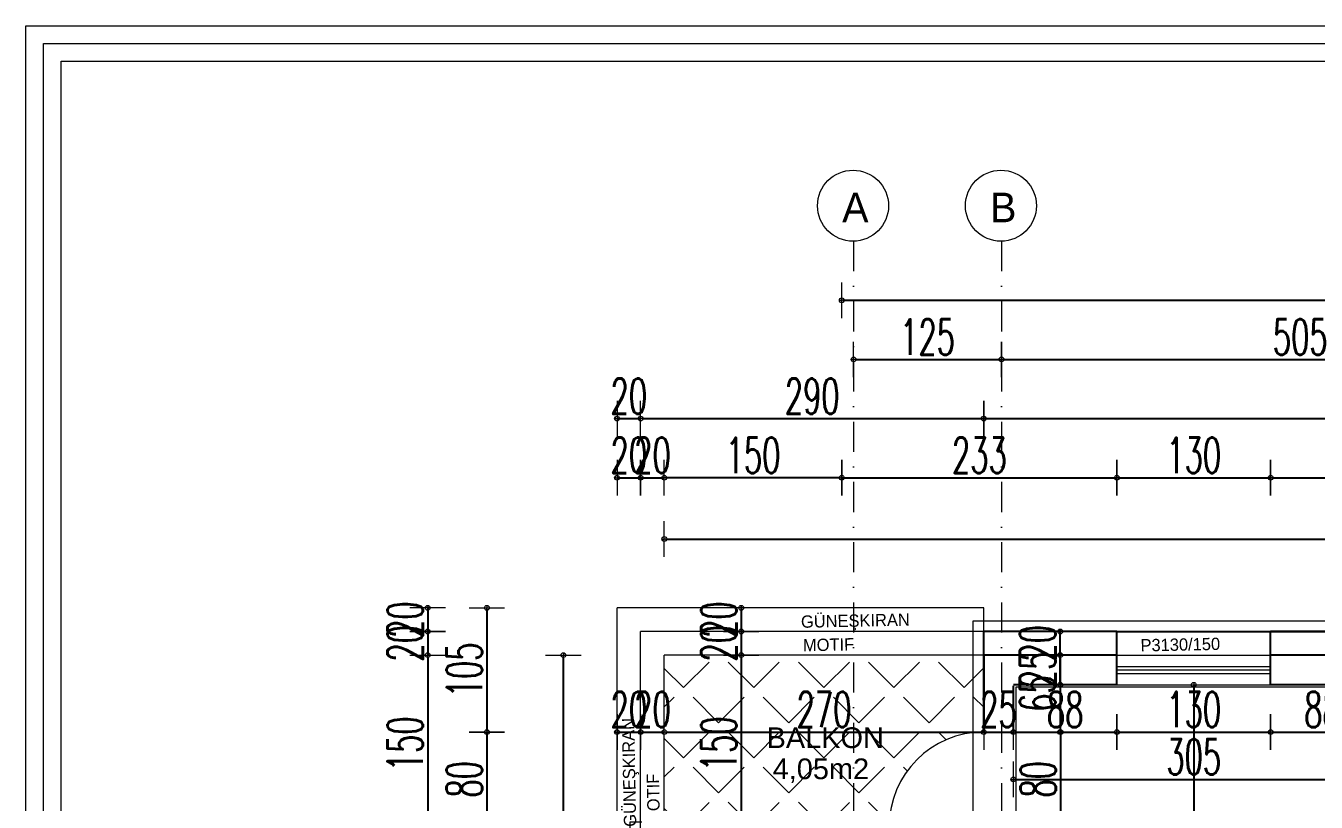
# Model space of a CAD drawing. Header units: millimetres. Extents: x -16104 to 67872, y -88009 to 12107.
# Drawn here: x 13905 to 14996, y -5609 to -4952 of the extents above; entities that cross this region are included whole.
import ezdxf

# ---------------------------------------------------------------- set-up
doc = ezdxf.new("R2010")
doc.units = ezdxf.units.MM
doc.linetypes.add('ACAD_ISO07W100', pattern=[3, 0, -3])
doc.linetypes.add('DASHDOTX2', pattern=[50.8, 25.4, -12.7, 0, -12.7])
doc.layers.get('0').update_dxf_attribs({"color": 241})
for name, color, linetype, lineweight in [('AKS', 1, 'ACAD_ISO07W100', 5), ('akslar', 144, 'Continuous', 20), ('balkon', 6, 'Continuous', 5), ('c05', 32, 'Continuous', 13), ('duvar', 123, 'Continuous', 25), ('emsal&kolon', 1, 'Continuous', 5), ('kapı', 3, 'Continuous', 5), ('OLCU', 54, 'Continuous', 13), ('pencere', 5, 'Continuous', 5), ('POZ', 36, 'Continuous', 18), ('SıVA', 40, 'Continuous', 9), ('ÖLÇÜ', 252, 'Continuous', 20)]:
    doc.layers.add(name, color=color, linetype=linetype, lineweight=lineweight)
doc.styles.add('DIM', font='Txttw.shx', dxfattribs={"width": 0.6})
doc.styles.add('M2', font='stylu.ttf', dxfattribs={"height": 10})
doc.dimstyles.new('50', dxfattribs={"dimscale": 0, "dimtxt": 30, "dimasz": 1, "dimexe": 0, "dimexo": 2, "dimgap": 4, "dimtad": 1, "dimdec": 0, "dimzin": 0, "dimdsep": 46, "dimtxsty": 'DIM', "dimblk1": 'DOT', "dimblk2": 'DOT', "dimsah": 1, "dimcen": 1.5, "dimdle": 3, "dimse1": 1, "dimse2": 1, "dimclrd": 256, "dimclre": 9, "dimclrt": 256, "dimadec": 0, "dimazin": 0, "dimtfac": 0.24, "dimtdec": 0, "dimtix": 1, "dimtmove": 2, "dimatfit": 3, "dimldrblk": 'DOT', "dimfxl": 0, "dimtolj": 1, "dimtzin": 15, "dimarcsym": 0})

# ---------------------------------------------------------------- blocks, each defined once
blk = doc.blocks.new('DOT')
for p, q in [((0, 15), (0, -15)), ((-2, 0), (0, 0)), ((2, 0), (0, 0))]:
    blk.add_line(p, q)
blk.add_circle((0, 0), 2)
blk = doc.blocks.new('*D6040')
at = {"layer": 'Defpoints', "color": 0, "transparency": 16777216}
for p in [(14404.7, -5549.6), (14424.7, -5549.6), (14424.7, -5549.6)]:
    blk.add_point(p, dxfattribs=at)
at = {"layer": 'OLCU', "lineweight": -2, "transparency": 16777216}
for p, q in [((14403.7, -5549.6), (14402.7, -5549.6)), ((14404.7, -5549.6), (14424.7, -5549.6)), ((14425.7, -5549.6), (14426.7, -5549.6))]:
    blk.add_line(p, q, dxfattribs=at)
blk.add_blockref('DOT', (14404.7, -5549.6), dxfattribs=at)
at = {"layer": 'OLCU', "lineweight": -2, "transparency": 16777216, "rotation": 180}
blk.add_blockref('DOT', (14424.7, -5549.6), dxfattribs=at)
at = {"layer": 'OLCU', "transparency": 16777216, "insert": (14414.7, -5530.6), "char_height": 30, "attachment_point": 5, "style": 'DIM'}
blk.add_mtext('\\A1;20', dxfattribs=at)
blk = doc.blocks.new('*D6351')
at = {"layer": 'Defpoints', "color": 0, "transparency": 16777216}
for p in [(14424.7, -5549.6), (14444.7, -5549.6), (14444.7, -5549.6)]:
    blk.add_point(p, dxfattribs=at)
at = {"layer": 'OLCU', "lineweight": -2, "transparency": 16777216}
for p, q in [((14423.7, -5549.6), (14422.7, -5549.6)), ((14424.7, -5549.6), (14444.7, -5549.6)), ((14445.7, -5549.6), (14446.7, -5549.6))]:
    blk.add_line(p, q, dxfattribs=at)
blk.add_blockref('DOT', (14424.7, -5549.6), dxfattribs=at)
at = {"layer": 'OLCU', "lineweight": -2, "transparency": 16777216, "rotation": 180}
blk.add_blockref('DOT', (14444.7, -5549.6), dxfattribs=at)
at = {"layer": 'OLCU', "transparency": 16777216, "insert": (14434.7, -5530.6), "char_height": 30, "attachment_point": 5, "style": 'DIM'}
blk.add_mtext('\\A1;20', dxfattribs=at)
blk = doc.blocks.new('*D6352')
at = {"layer": 'Defpoints', "color": 0, "transparency": 16777216}
for p in [(14444.7, -5549.6), (14714.7, -5549.6), (14714.7, -5549.6)]:
    blk.add_point(p, dxfattribs=at)
at = {"layer": 'OLCU', "lineweight": -2, "transparency": 16777216}
blk.add_line((14445.7, -5549.6), (14713.7, -5549.6), dxfattribs=at)
at = {"layer": 'OLCU', "lineweight": -2, "transparency": 16777216, "rotation": 180}
blk.add_blockref('DOT', (14444.7, -5549.6), dxfattribs=at)
at = {"layer": 'OLCU', "lineweight": -2, "transparency": 16777216}
blk.add_blockref('DOT', (14714.7, -5549.6), dxfattribs=at)
at = {"layer": 'OLCU', "transparency": 16777216, "insert": (14579.7, -5530.6), "char_height": 30, "attachment_point": 5, "style": 'DIM'}
blk.add_mtext('\\A1;270', dxfattribs=at)
blk = doc.blocks.new('*D6353')
at = {"layer": 'Defpoints', "color": 0, "transparency": 16777216}
for p in [(14714.7, -5549.6), (14739.7, -5549.6), (14739.7, -5549.6)]:
    blk.add_point(p, dxfattribs=at)
at = {"layer": 'OLCU', "lineweight": -2, "transparency": 16777216}
for p, q in [((14713.7, -5549.6), (14712.7, -5549.6)), ((14714.7, -5549.6), (14739.7, -5549.6)), ((14740.7, -5549.6), (14741.7, -5549.6))]:
    blk.add_line(p, q, dxfattribs=at)
blk.add_blockref('DOT', (14714.7, -5549.6), dxfattribs=at)
at = {"layer": 'OLCU', "lineweight": -2, "transparency": 16777216, "rotation": 180}
blk.add_blockref('DOT', (14739.7, -5549.6), dxfattribs=at)
at = {"layer": 'OLCU', "transparency": 16777216, "insert": (14727.2, -5530.6), "char_height": 30, "attachment_point": 5, "style": 'DIM'}
blk.add_mtext('\\A1;25', dxfattribs=at)
blk = doc.blocks.new('*D6354')
at = {"layer": 'Defpoints', "color": 0, "transparency": 16777216}
for p in [(14739.7, -5509.6), (14827.2, -5509.6), (14827.2, -5549.6)]:
    blk.add_point(p, dxfattribs=at)
at = {"layer": 'OLCU', "lineweight": -2, "transparency": 16777216}
blk.add_line((14740.7, -5549.6), (14826.2, -5549.6), dxfattribs=at)
at = {"layer": 'OLCU', "lineweight": -2, "transparency": 16777216, "rotation": 180}
blk.add_blockref('DOT', (14739.7, -5549.6), dxfattribs=at)
at = {"layer": 'OLCU', "lineweight": -2, "transparency": 16777216}
blk.add_blockref('DOT', (14827.2, -5549.6), dxfattribs=at)
at = {"layer": 'OLCU', "transparency": 16777216, "insert": (14783.5, -5530.6), "char_height": 30, "attachment_point": 5, "style": 'DIM'}
blk.add_mtext('\\A1;88', dxfattribs=at)
blk = doc.blocks.new('*D6355')
at = {"layer": 'Defpoints', "color": 0, "transparency": 16777216}
for p in [(14827.2, -5509.6), (14957.2, -5509.6), (14957.2, -5549.6)]:
    blk.add_point(p, dxfattribs=at)
at = {"layer": 'OLCU', "lineweight": -2, "transparency": 16777216}
blk.add_line((14828.2, -5549.6), (14956.2, -5549.6), dxfattribs=at)
at = {"layer": 'OLCU', "lineweight": -2, "transparency": 16777216, "rotation": 180}
blk.add_blockref('DOT', (14827.2, -5549.6), dxfattribs=at)
at = {"layer": 'OLCU', "lineweight": -2, "transparency": 16777216}
blk.add_blockref('DOT', (14957.2, -5549.6), dxfattribs=at)
at = {"layer": 'OLCU', "transparency": 16777216, "insert": (14892.2, -5530.6), "char_height": 30, "attachment_point": 5, "style": 'DIM'}
blk.add_mtext('\\A1;130', dxfattribs=at)
blk = doc.blocks.new('*D6356')
at = {"layer": 'Defpoints', "color": 0, "transparency": 16777216}
for p in [(14957.2, -5509.6), (15044.7, -5509.6), (15044.7, -5549.6)]:
    blk.add_point(p, dxfattribs=at)
at = {"layer": 'OLCU', "lineweight": -2, "transparency": 16777216}
blk.add_line((14958.2, -5549.6), (15043.7, -5549.6), dxfattribs=at)
at = {"layer": 'OLCU', "lineweight": -2, "transparency": 16777216, "rotation": 180}
blk.add_blockref('DOT', (14957.2, -5549.6), dxfattribs=at)
at = {"layer": 'OLCU', "lineweight": -2, "transparency": 16777216}
blk.add_blockref('DOT', (15044.7, -5549.6), dxfattribs=at)
at = {"layer": 'OLCU', "transparency": 16777216, "insert": (15001, -5530.6), "char_height": 30, "attachment_point": 5, "style": 'DIM'}
blk.add_mtext('\\A1;88', dxfattribs=at)
blk = doc.blocks.new('*D6045')
at = {"layer": 'Defpoints', "color": 0, "transparency": 16777216}
for p in [(14739.7, -5564.6), (15044.7, -5564.6), (15044.7, -5589.6)]:
    blk.add_point(p, dxfattribs=at)
at = {"layer": 'OLCU', "lineweight": -2, "transparency": 16777216}
blk.add_line((14740.7, -5589.6), (15043.7, -5589.6), dxfattribs=at)
at = {"layer": 'OLCU', "lineweight": -2, "transparency": 16777216, "rotation": 180}
blk.add_blockref('DOT', (14739.7, -5589.6), dxfattribs=at)
at = {"layer": 'OLCU', "lineweight": -2, "transparency": 16777216}
blk.add_blockref('DOT', (15044.7, -5589.6), dxfattribs=at)
at = {"layer": 'OLCU', "transparency": 16777216, "insert": (14892.2, -5570.6), "char_height": 30, "attachment_point": 5, "style": 'DIM'}
blk.add_mtext('\\A1;305', dxfattribs=at)
blk = doc.blocks.new('*D6051')
at = {"layer": 'Defpoints', "color": 0, "transparency": 16777216}
for p in [(14509.7, -5444.6), (14509.7, -5464.6), (14509.7, -5464.6)]:
    blk.add_point(p, dxfattribs=at)
at = {"layer": 'OLCU', "lineweight": -2, "transparency": 16777216}
for p, q in [((14509.7, -5443.6), (14509.7, -5442.6)), ((14509.7, -5444.6), (14509.7, -5464.6)), ((14509.7, -5465.6), (14509.7, -5466.6))]:
    blk.add_line(p, q, dxfattribs=at)
for p, rotation in [((14509.7, -5444.6), 270), ((14509.7, -5464.6), 90)]:
    blk.add_blockref('DOT', p, dxfattribs=dict(at, rotation=rotation))
at = {"layer": 'OLCU', "transparency": 16777216, "insert": (14490.7, -5454.6), "char_height": 30, "attachment_point": 5, "rotation": 90, "style": 'DIM'}
blk.add_mtext('\\A1;20', dxfattribs=at)
blk = doc.blocks.new('*D6362')
at = {"layer": 'Defpoints', "color": 0, "transparency": 16777216}
for p in [(14509.7, -5464.6), (14509.7, -5484.6), (14509.7, -5484.6)]:
    blk.add_point(p, dxfattribs=at)
at = {"layer": 'OLCU', "lineweight": -2, "transparency": 16777216}
for p, q in [((14509.7, -5463.6), (14509.7, -5462.6)), ((14509.7, -5464.6), (14509.7, -5484.6)), ((14509.7, -5485.6), (14509.7, -5486.6))]:
    blk.add_line(p, q, dxfattribs=at)
for p, rotation in [((14509.7, -5464.6), 270), ((14509.7, -5484.6), 90)]:
    blk.add_blockref('DOT', p, dxfattribs=dict(at, rotation=rotation))
at = {"layer": 'OLCU', "transparency": 16777216, "insert": (14490.7, -5474.6), "char_height": 30, "attachment_point": 5, "rotation": 90, "style": 'DIM'}
blk.add_mtext('\\A1;20', dxfattribs=at)
blk = doc.blocks.new('*D6363')
at = {"layer": 'Defpoints', "color": 0, "transparency": 16777216}
for p in [(14509.7, -5484.6), (14509.7, -5634.6), (14509.7, -5634.6)]:
    blk.add_point(p, dxfattribs=at)
at = {"layer": 'OLCU', "lineweight": -2, "transparency": 16777216}
blk.add_line((14509.7, -5485.6), (14509.7, -5633.6), dxfattribs=at)
for p, rotation in [((14509.7, -5484.6), 90), ((14509.7, -5634.6), 270)]:
    blk.add_blockref('DOT', p, dxfattribs=dict(at, rotation=rotation))
at = {"layer": 'OLCU', "transparency": 16777216, "insert": (14490.7, -5559.6), "char_height": 30, "attachment_point": 5, "rotation": 90, "style": 'DIM'}
blk.add_mtext('\\A1;150', dxfattribs=at)
blk = doc.blocks.new('*D6059')
at = {"layer": 'Defpoints', "color": 0, "transparency": 16777216}
for p in [(14748, -5484.6), (14779.3, -5484.6), (14748, -5509.6)]:
    blk.add_point(p, dxfattribs=at)
at = {"layer": 'OLCU', "lineweight": -2, "transparency": 16777216}
for p, q in [((14779.3, -5483.6), (14779.3, -5482.6)), ((14779.3, -5509.6), (14779.3, -5484.6)), ((14779.3, -5510.6), (14779.3, -5511.6))]:
    blk.add_line(p, q, dxfattribs=at)
for p, rotation in [((14779.3, -5484.6), 270), ((14779.3, -5509.6), 90)]:
    blk.add_blockref('DOT', p, dxfattribs=dict(at, rotation=rotation))
at = {"layer": 'OLCU', "transparency": 16777216, "insert": (14760.3, -5497.1), "char_height": 30, "attachment_point": 5, "rotation": 90, "style": 'DIM'}
blk.add_mtext('\\A1;25', dxfattribs=at)
blk = doc.blocks.new('*D6060')
at = {"layer": 'Defpoints', "color": 0, "transparency": 16777216}
for p in [(14779.3, -5464.6), (14779.3, -5464.6), (14779.3, -5484.6)]:
    blk.add_point(p, dxfattribs=at)
at = {"layer": 'OLCU', "lineweight": -2, "transparency": 16777216}
for p, q in [((14779.3, -5463.6), (14779.3, -5462.6)), ((14779.3, -5484.6), (14779.3, -5464.6)), ((14779.3, -5485.6), (14779.3, -5486.6))]:
    blk.add_line(p, q, dxfattribs=at)
for p, rotation in [((14779.3, -5464.6), 270), ((14779.3, -5484.6), 90)]:
    blk.add_blockref('DOT', p, dxfattribs=dict(at, rotation=rotation))
at = {"layer": 'OLCU', "transparency": 16777216, "insert": (14760.3, -5474.6), "char_height": 30, "attachment_point": 5, "rotation": 90, "style": 'DIM'}
blk.add_mtext('\\A1;20', dxfattribs=at)
blk = doc.blocks.new('*D6061')
at = {"layer": 'Defpoints', "color": 0, "transparency": 16777216}
for p in [(14723, -5484.6), (14723, -5549.6), (14779.2, -5549.6)]:
    blk.add_point(p, dxfattribs=at)
at = {"layer": 'OLCU', "lineweight": -2, "transparency": 16777216}
blk.add_line((14779.2, -5485.6), (14779.2, -5548.6), dxfattribs=at)
for p, rotation in [((14779.2, -5484.6), 90), ((14779.2, -5549.6), 270)]:
    blk.add_blockref('DOT', p, dxfattribs=dict(at, rotation=rotation))
at = {"layer": 'OLCU', "transparency": 16777216, "insert": (14760.2, -5517.1), "char_height": 30, "attachment_point": 5, "rotation": 90, "style": 'DIM'}
blk.add_mtext('\\A1;65', dxfattribs=at)
blk = doc.blocks.new('*D6062')
at = {"layer": 'Defpoints', "color": 0, "transparency": 16777216}
for p in [(14723, -5549.6), (14723, -5629.6), (14779.7, -5629.6)]:
    blk.add_point(p, dxfattribs=at)
at = {"layer": 'OLCU', "lineweight": -2, "transparency": 16777216}
blk.add_line((14779.7, -5550.6), (14779.7, -5628.6), dxfattribs=at)
for p, rotation in [((14779.7, -5549.6), 90), ((14779.7, -5629.6), 270)]:
    blk.add_blockref('DOT', p, dxfattribs=dict(at, rotation=rotation))
at = {"layer": 'OLCU', "transparency": 16777216, "insert": (14760.7, -5589.6), "char_height": 30, "attachment_point": 5, "rotation": 90, "style": 'DIM'}
blk.add_mtext('\\A1;80', dxfattribs=at)
blk = doc.blocks.new('*D6374')
at = {"layer": 'Defpoints', "color": 0, "transparency": 16777216}
for p in [(14892.2, -5509.6), (14892.2, -5909.9), (14892.2, -5909.9)]:
    blk.add_point(p, dxfattribs=at)
at = {"layer": 'OLCU', "lineweight": -2, "transparency": 16777216}
blk.add_line((14892.2, -5510.6), (14892.2, -5908.9), dxfattribs=at)
for p, rotation in [((14892.2, -5509.6), 90), ((14892.2, -5909.9), 270)]:
    blk.add_blockref('DOT', p, dxfattribs=dict(at, rotation=rotation))
at = {"layer": 'OLCU', "transparency": 16777216, "insert": (14873.2, -5709.7), "char_height": 30, "attachment_point": 5, "rotation": 90, "style": 'DIM'}
blk.add_mtext('\\A1;400', dxfattribs=at)
blk = doc.blocks.new('*D6195')
at = {"layer": 'Defpoints', "color": 0, "transparency": 16777216}
for p in [(14827.2, -5334.6), (14594.7, -5384.6), (14827.2, -5384.6)]:
    blk.add_point(p, dxfattribs=at)
at = {"layer": 'OLCU', "lineweight": -2, "transparency": 16777216}
blk.add_line((14595.7, -5334.6), (14826.2, -5334.6), dxfattribs=at)
at = {"layer": 'OLCU', "lineweight": -2, "transparency": 16777216, "rotation": 180}
blk.add_blockref('DOT', (14594.7, -5334.6), dxfattribs=at)
at = {"layer": 'OLCU', "lineweight": -2, "transparency": 16777216}
blk.add_blockref('DOT', (14827.2, -5334.6), dxfattribs=at)
at = {"layer": 'OLCU', "transparency": 16777216, "insert": (14711, -5315.6), "char_height": 30, "attachment_point": 5, "style": 'DIM'}
blk.add_mtext('\\A1;233', dxfattribs=at)
blk = doc.blocks.new('*D6196')
at = {"layer": 'Defpoints', "color": 0, "transparency": 16777216}
for p in [(14957.2, -5334.6), (14827.2, -5384.6), (14957.2, -5384.6)]:
    blk.add_point(p, dxfattribs=at)
at = {"layer": 'OLCU', "lineweight": -2, "transparency": 16777216}
blk.add_line((14828.2, -5334.6), (14956.2, -5334.6), dxfattribs=at)
at = {"layer": 'OLCU', "lineweight": -2, "transparency": 16777216, "rotation": 180}
blk.add_blockref('DOT', (14827.2, -5334.6), dxfattribs=at)
at = {"layer": 'OLCU', "lineweight": -2, "transparency": 16777216}
blk.add_blockref('DOT', (14957.2, -5334.6), dxfattribs=at)
at = {"layer": 'OLCU', "transparency": 16777216, "insert": (14892.2, -5315.6), "char_height": 30, "attachment_point": 5, "style": 'DIM'}
blk.add_mtext('\\A1;130', dxfattribs=at)
blk = doc.blocks.new('*D6197')
at = {"layer": 'Defpoints', "color": 0, "transparency": 16777216}
for p in [(15392.2, -5334.6), (14957.2, -5384.6), (15392.2, -5384.6)]:
    blk.add_point(p, dxfattribs=at)
at = {"layer": 'OLCU', "lineweight": -2, "transparency": 16777216}
blk.add_line((14958.2, -5334.6), (15391.2, -5334.6), dxfattribs=at)
at = {"layer": 'OLCU', "lineweight": -2, "transparency": 16777216, "rotation": 180}
blk.add_blockref('DOT', (14957.2, -5334.6), dxfattribs=at)
at = {"layer": 'OLCU', "lineweight": -2, "transparency": 16777216}
blk.add_blockref('DOT', (15392.2, -5334.6), dxfattribs=at)
at = {"layer": 'OLCU', "transparency": 16777216, "insert": (15174.7, -5315.6), "char_height": 30, "attachment_point": 5, "style": 'DIM'}
blk.add_mtext('\\A1;435', dxfattribs=at)
blk = doc.blocks.new('*D6204')
at = {"layer": 'Defpoints', "color": 0, "transparency": 16777216}
for p in [(14714.7, -5284.6), (16524.7, -5284.6), (16524.7, -5319.6)]:
    blk.add_point(p, dxfattribs=at)
at = {"layer": 'OLCU', "lineweight": -2, "transparency": 16777216}
blk.add_line((14715.7, -5284.6), (16523.7, -5284.6), dxfattribs=at)
at = {"layer": 'OLCU', "lineweight": -2, "transparency": 16777216, "rotation": 180}
blk.add_blockref('DOT', (14714.7, -5284.6), dxfattribs=at)
at = {"layer": 'OLCU', "lineweight": -2, "transparency": 16777216}
blk.add_blockref('DOT', (16524.7, -5284.6), dxfattribs=at)
at = {"layer": 'OLCU', "transparency": 16777216, "insert": (15619.7, -5265.6), "char_height": 30, "attachment_point": 5, "style": 'DIM'}
blk.add_mtext('\\A1;1810', dxfattribs=at)
blk = doc.blocks.new('*D6205')
at = {"layer": 'Defpoints', "color": 0, "transparency": 16777216}
for p in [(14594.7, -5269.6), (14604.7, -6281.8), (14604.7, -6316.8)]:
    blk.add_point(p, dxfattribs=at)
at = {"layer": 'OLCU', "lineweight": -2, "transparency": 16777216}
for p, q in [((14593.7, -6281.8), (14592.7, -6281.8)), ((14594.7, -6281.8), (14604.7, -6281.8)), ((14605.7, -6281.8), (14606.7, -6281.8))]:
    blk.add_line(p, q, dxfattribs=at)
blk.add_blockref('DOT', (14594.7, -6281.8), dxfattribs=at)
at = {"layer": 'OLCU', "lineweight": -2, "transparency": 16777216, "rotation": 180}
blk.add_blockref('DOT', (14604.7, -6281.8), dxfattribs=at)
at = {"layer": 'OLCU', "transparency": 16777216, "insert": (14599.7, -6262.8), "char_height": 30, "attachment_point": 5, "style": 'DIM'}
blk.add_mtext('\\A1;10', dxfattribs=at)
blk = doc.blocks.new('*D6206')
at = {"layer": 'Defpoints', "color": 0, "transparency": 16777216}
for p in [(14604.7, -5234.6), (14729.7, -5234.6), (14729.7, -5234.6)]:
    blk.add_point(p, dxfattribs=at)
at = {"layer": 'OLCU', "lineweight": -2, "transparency": 16777216}
blk.add_line((14605.7, -5234.6), (14728.7, -5234.6), dxfattribs=at)
at = {"layer": 'OLCU', "lineweight": -2, "transparency": 16777216, "rotation": 180}
blk.add_blockref('DOT', (14604.7, -5234.6), dxfattribs=at)
at = {"layer": 'OLCU', "lineweight": -2, "transparency": 16777216}
blk.add_blockref('DOT', (14729.7, -5234.6), dxfattribs=at)
at = {"layer": 'OLCU', "transparency": 16777216, "insert": (14667.2, -5215.6), "char_height": 30, "attachment_point": 5, "style": 'DIM'}
blk.add_mtext('\\A1;125', dxfattribs=at)
blk = doc.blocks.new('*D6207')
at = {"layer": 'Defpoints', "color": 0, "transparency": 16777216}
for p in [(14729.7, -5234.6), (15234.7, -5234.6), (15234.7, -6281.8)]:
    blk.add_point(p, dxfattribs=at)
at = {"layer": 'OLCU', "lineweight": -2, "transparency": 16777216}
blk.add_line((14730.7, -5234.6), (15233.7, -5234.6), dxfattribs=at)
at = {"layer": 'OLCU', "lineweight": -2, "transparency": 16777216, "rotation": 180}
blk.add_blockref('DOT', (14729.7, -5234.6), dxfattribs=at)
at = {"layer": 'OLCU', "lineweight": -2, "transparency": 16777216}
blk.add_blockref('DOT', (15234.7, -5234.6), dxfattribs=at)
at = {"layer": 'OLCU', "transparency": 16777216, "insert": (14982.2, -5215.6), "char_height": 30, "attachment_point": 5, "style": 'DIM'}
blk.add_mtext('\\A1;505', dxfattribs=at)
blk = doc.blocks.new('*D6214')
at = {"layer": 'Defpoints', "color": 0, "transparency": 16777216}
for p in [(16644.7, -5184.6), (14594.7, -5219.6), (16644.7, -5219.6)]:
    blk.add_point(p, dxfattribs=at)
at = {"layer": 'OLCU', "lineweight": -2, "transparency": 16777216}
blk.add_line((14595.7, -5184.6), (16643.7, -5184.6), dxfattribs=at)
at = {"layer": 'OLCU', "lineweight": -2, "transparency": 16777216, "rotation": 180}
blk.add_blockref('DOT', (14594.7, -5184.6), dxfattribs=at)
at = {"layer": 'OLCU', "lineweight": -2, "transparency": 16777216}
blk.add_blockref('DOT', (16644.7, -5184.6), dxfattribs=at)
at = {"layer": 'OLCU', "transparency": 16777216, "insert": (15619.7, -5165.6), "char_height": 30, "attachment_point": 5, "style": 'DIM'}
blk.add_mtext('\\A1;2050', dxfattribs=at)
blk = doc.blocks.new('*D6250')
at = {"layer": 'Defpoints', "color": 0, "transparency": 16777216}
for p in [(14344.7, -5444.6), (14294.7, -5549.6), (14344.7, -5549.6)]:
    blk.add_point(p, dxfattribs=at)
at = {"layer": 'OLCU', "lineweight": -2, "transparency": 16777216}
blk.add_line((14294.7, -5445.6), (14294.7, -5548.6), dxfattribs=at)
for p, rotation in [((14294.7, -5444.6), 90), ((14294.7, -5549.6), 270)]:
    blk.add_blockref('DOT', p, dxfattribs=dict(at, rotation=rotation))
at = {"layer": 'OLCU', "transparency": 16777216, "insert": (14275.7, -5497.1), "char_height": 30, "attachment_point": 5, "rotation": 90, "style": 'DIM'}
blk.add_mtext('\\A1;105', dxfattribs=at)
blk = doc.blocks.new('*D6251')
at = {"layer": 'Defpoints', "color": 0, "transparency": 16777216}
for p in [(14344.7, -5549.6), (14294.7, -5629.6), (14344.7, -5629.6)]:
    blk.add_point(p, dxfattribs=at)
at = {"layer": 'OLCU', "lineweight": -2, "transparency": 16777216}
blk.add_line((14294.7, -5550.6), (14294.7, -5628.6), dxfattribs=at)
for p, rotation in [((14294.7, -5549.6), 90), ((14294.7, -5629.6), 270)]:
    blk.add_blockref('DOT', p, dxfattribs=dict(at, rotation=rotation))
at = {"layer": 'OLCU', "transparency": 16777216, "insert": (14275.7, -5589.6), "char_height": 30, "attachment_point": 5, "rotation": 90, "style": 'DIM'}
blk.add_mtext('\\A1;80', dxfattribs=at)
blk = doc.blocks.new('*D6260')
at = {"layer": 'Defpoints', "color": 0, "transparency": 16777216}
for p in [(14344.7, -5484.6), (14244.7, -5634.6), (14344.7, -5634.6)]:
    blk.add_point(p, dxfattribs=at)
at = {"layer": 'OLCU', "lineweight": -2, "transparency": 16777216}
blk.add_line((14244.7, -5485.6), (14244.7, -5633.6), dxfattribs=at)
for p, rotation in [((14244.7, -5484.6), 90), ((14244.7, -5634.6), 270)]:
    blk.add_blockref('DOT', p, dxfattribs=dict(at, rotation=rotation))
at = {"layer": 'OLCU', "transparency": 16777216, "insert": (14225.7, -5559.6), "char_height": 30, "attachment_point": 5, "rotation": 90, "style": 'DIM'}
blk.add_mtext('\\A1;150', dxfattribs=at)
blk = doc.blocks.new('*D6261')
at = {"layer": 'Defpoints', "color": 0, "transparency": 16777216}
for p in [(14344.7, -5444.6), (14244.7, -5464.6), (14344.7, -5464.6)]:
    blk.add_point(p, dxfattribs=at)
at = {"layer": 'OLCU', "lineweight": -2, "transparency": 16777216}
for p, q in [((14244.7, -5443.6), (14244.7, -5442.6)), ((14244.7, -5444.6), (14244.7, -5464.6)), ((14244.7, -5465.6), (14244.7, -5466.6))]:
    blk.add_line(p, q, dxfattribs=at)
for p, rotation in [((14244.7, -5444.6), 270), ((14244.7, -5464.6), 90)]:
    blk.add_blockref('DOT', p, dxfattribs=dict(at, rotation=rotation))
at = {"layer": 'OLCU', "transparency": 16777216, "insert": (14225.7, -5454.6), "char_height": 30, "attachment_point": 5, "rotation": 90, "style": 'DIM'}
blk.add_mtext('\\A1;20', dxfattribs=at)
blk = doc.blocks.new('*D6271')
at = {"layer": 'Defpoints', "color": 0, "transparency": 16777216}
for p in [(14424.7, -5284.6), (14404.7, -5384.6), (14424.7, -5384.6)]:
    blk.add_point(p, dxfattribs=at)
at = {"layer": 'OLCU', "lineweight": -2, "transparency": 16777216}
for p, q in [((14403.7, -5284.6), (14402.7, -5284.6)), ((14404.7, -5284.6), (14424.7, -5284.6)), ((14425.7, -5284.6), (14426.7, -5284.6))]:
    blk.add_line(p, q, dxfattribs=at)
blk.add_blockref('DOT', (14404.7, -5284.6), dxfattribs=at)
at = {"layer": 'OLCU', "lineweight": -2, "transparency": 16777216, "rotation": 180}
blk.add_blockref('DOT', (14424.7, -5284.6), dxfattribs=at)
at = {"layer": 'OLCU', "transparency": 16777216, "insert": (14414.7, -5265.6), "char_height": 30, "attachment_point": 5, "style": 'DIM'}
blk.add_mtext('\\A1;20', dxfattribs=at)
blk = doc.blocks.new('*D6272')
at = {"layer": 'Defpoints', "color": 0, "transparency": 16777216}
for p in [(14714.7, -5284.6), (14424.7, -5384.6), (14714.7, -5384.6)]:
    blk.add_point(p, dxfattribs=at)
at = {"layer": 'OLCU', "lineweight": -2, "transparency": 16777216}
blk.add_line((14425.7, -5284.6), (14713.7, -5284.6), dxfattribs=at)
at = {"layer": 'OLCU', "lineweight": -2, "transparency": 16777216, "rotation": 180}
blk.add_blockref('DOT', (14424.7, -5284.6), dxfattribs=at)
at = {"layer": 'OLCU', "lineweight": -2, "transparency": 16777216}
blk.add_blockref('DOT', (14714.7, -5284.6), dxfattribs=at)
at = {"layer": 'OLCU', "transparency": 16777216, "insert": (14569.7, -5265.6), "char_height": 30, "attachment_point": 5, "style": 'DIM'}
blk.add_mtext('\\A1;290', dxfattribs=at)
blk = doc.blocks.new('*D6302')
at = {"layer": 'Defpoints', "color": 0, "transparency": 16777216}
for p in [(14444.7, -5386.4), (16794.7, -5386.4), (16794.7, -5386.4)]:
    blk.add_point(p, dxfattribs=at)
at = {"layer": 'OLCU', "lineweight": -2, "transparency": 16777216}
blk.add_line((14445.7, -5386.4), (16793.7, -5386.4), dxfattribs=at)
at = {"layer": 'OLCU', "lineweight": -2, "transparency": 16777216, "rotation": 180}
blk.add_blockref('DOT', (14444.7, -5386.4), dxfattribs=at)
at = {"layer": 'OLCU', "lineweight": -2, "transparency": 16777216}
blk.add_blockref('DOT', (16794.7, -5386.4), dxfattribs=at)
at = {"layer": 'OLCU', "transparency": 16777216, "insert": (15619.7, -5367.4), "char_height": 30, "attachment_point": 5, "style": 'DIM'}
blk.add_mtext('\\A1;2350', dxfattribs=at)
blk = doc.blocks.new('*D6304')
at = {"layer": 'Defpoints', "color": 0, "transparency": 16777216}
for p in [(14359.4, -5484.6), (14359.4, -5484.6), (14359.4, -7594.1)]:
    blk.add_point(p, dxfattribs=at)
at = {"layer": 'OLCU', "lineweight": -2, "transparency": 16777216}
blk.add_line((14359.4, -7593.1), (14359.4, -5485.6), dxfattribs=at)
for p, rotation in [((14359.4, -5484.6), 90), ((14359.4, -7594.1), 270)]:
    blk.add_blockref('DOT', p, dxfattribs=dict(at, rotation=rotation))
at = {"layer": 'OLCU', "transparency": 16777216, "insert": (14340.4, -6539.3), "char_height": 30, "attachment_point": 5, "rotation": 90, "style": 'DIM'}
blk.add_mtext('\\A1;2110', dxfattribs=at)
blk = doc.blocks.new('*D6306')
at = {"layer": 'Defpoints', "color": 0, "transparency": 16777216}
for p in [(14444.7, -5334.6), (14444.7, -5334.6), (14594.7, -5334.6)]:
    blk.add_point(p, dxfattribs=at)
at = {"layer": 'OLCU', "lineweight": -2, "transparency": 16777216}
blk.add_line((14593.7, -5334.6), (14445.7, -5334.6), dxfattribs=at)
at = {"layer": 'OLCU', "lineweight": -2, "transparency": 16777216, "rotation": 180}
blk.add_blockref('DOT', (14444.7, -5334.6), dxfattribs=at)
at = {"layer": 'OLCU', "lineweight": -2, "transparency": 16777216}
blk.add_blockref('DOT', (14594.7, -5334.6), dxfattribs=at)
at = {"layer": 'OLCU', "transparency": 16777216, "insert": (14519.7, -5315.6), "char_height": 30, "attachment_point": 5, "style": 'DIM'}
blk.add_mtext('\\A1;150', dxfattribs=at)
blk = doc.blocks.new('*D6307')
at = {"layer": 'Defpoints', "color": 0, "transparency": 16777216}
for p in [(14444.7, -5334.6), (14424.7, -5434.6), (14444.7, -5434.6)]:
    blk.add_point(p, dxfattribs=at)
at = {"layer": 'OLCU', "lineweight": -2, "transparency": 16777216}
for p, q in [((14423.7, -5334.6), (14422.7, -5334.6)), ((14424.7, -5334.6), (14444.7, -5334.6)), ((14445.7, -5334.6), (14446.7, -5334.6))]:
    blk.add_line(p, q, dxfattribs=at)
blk.add_blockref('DOT', (14424.7, -5334.6), dxfattribs=at)
at = {"layer": 'OLCU', "lineweight": -2, "transparency": 16777216, "rotation": 180}
blk.add_blockref('DOT', (14444.7, -5334.6), dxfattribs=at)
at = {"layer": 'OLCU', "transparency": 16777216, "insert": (14434.7, -5315.6), "char_height": 30, "attachment_point": 5, "style": 'DIM'}
blk.add_mtext('\\A1;20', dxfattribs=at)
blk = doc.blocks.new('*D6308')
at = {"layer": 'Defpoints', "color": 0, "transparency": 16777216}
for p in [(14424.7, -5334.6), (14404.7, -5434.6), (14424.7, -5434.6)]:
    blk.add_point(p, dxfattribs=at)
at = {"layer": 'OLCU', "lineweight": -2, "transparency": 16777216}
for p, q in [((14403.7, -5334.6), (14402.7, -5334.6)), ((14404.7, -5334.6), (14424.7, -5334.6)), ((14425.7, -5334.6), (14426.7, -5334.6))]:
    blk.add_line(p, q, dxfattribs=at)
blk.add_blockref('DOT', (14404.7, -5334.6), dxfattribs=at)
at = {"layer": 'OLCU', "lineweight": -2, "transparency": 16777216, "rotation": 180}
blk.add_blockref('DOT', (14424.7, -5334.6), dxfattribs=at)
at = {"layer": 'OLCU', "transparency": 16777216, "insert": (14414.7, -5315.6), "char_height": 30, "attachment_point": 5, "style": 'DIM'}
blk.add_mtext('\\A1;20', dxfattribs=at)
blk = doc.blocks.new('*D6317')
at = {"layer": 'Defpoints', "color": 0, "transparency": 16777216}
for p in [(14344.7, -5464.6), (14244.7, -5484.6), (14344.7, -5484.6)]:
    blk.add_point(p, dxfattribs=at)
at = {"layer": 'OLCU', "lineweight": -2, "transparency": 16777216}
for p, q in [((14244.7, -5463.6), (14244.7, -5462.6)), ((14244.7, -5464.6), (14244.7, -5484.6)), ((14244.7, -5485.6), (14244.7, -5486.6))]:
    blk.add_line(p, q, dxfattribs=at)
for p, rotation in [((14244.7, -5464.6), 270), ((14244.7, -5484.6), 90)]:
    blk.add_blockref('DOT', p, dxfattribs=dict(at, rotation=rotation))
at = {"layer": 'OLCU', "transparency": 16777216, "insert": (14225.7, -5474.6), "char_height": 30, "attachment_point": 5, "rotation": 90, "style": 'DIM'}
blk.add_mtext('\\A1;20', dxfattribs=at)

msp = doc.modelspace()

# ---------------------------------------------------------------- hatches: boundary and pattern name
at = {"layer": 'ÖLÇÜ'}
h = msp.add_hatch(dxfattribs=at)
h.set_pattern_fill('ANGLE,_O', color=256, scale=6, angle=45)
h.set_pattern_definition([(45, (-0.838, 0), (-29.63485, 29.63485), [30.48, -11.43]), (135, (-0.838, 0), (-29.63485, -29.63485), [30.48, -11.43])])
h.paths.add_polyline_path([(14444.7, -5484.6), (14444.7, -5634.6), (14604.7, -5634.6), (14604.7, -5484.6)])
h.paths.add_polyline_path([(14714.7, -5484.6), (14604.7, -5484.6), (14604.7, -5634.6), (14714.7, -5634.6), (14714.7, -5629.6), (14634.7, -5629.6, -0.414214), (14714.7, -5549.6)])
h.paths.add_polyline_path([(14412.6, -5508.1), (14456.8, -5508.1), (14456.8, -5553.1), (14412.6, -5553.1)], flags=9)
h.paths.add_polyline_path([(14549.1, -5508.1), (14610.3, -5508.1), (14610.3, -5553.1), (14549.1, -5553.1)], flags=9)
h.paths.add_polyline_path([(14468.2, -5496.6), (14468.2, -5452.5), (14513.2, -5452.5), (14513.2, -5496.6)], flags=9)
h.paths.add_polyline_path([(14468.2, -5588.5), (14468.2, -5530.6), (14513.2, -5530.6), (14513.2, -5588.5)], flags=24)
h.paths.add_polyline_path([(14468.2, -5669.1), (14468.2, -5625), (14513.2, -5625), (14513.2, -5669.1)], flags=9)
h.paths.add_polyline_path([(14533.5, -5567.3), (14622.1, -5567.3), (14622.1, -5597.1), (14533.5, -5597.1)], flags=9)
h.paths.add_polyline_path([(14530.5, -5540.9), (14634.7, -5540.9), (14634.7, -5567.7), (14530.5, -5567.7)], flags=9)
h.paths.add_polyline_path([(14705.1, -5508.1), (14749.3, -5508.1), (14749.3, -5553.1), (14705.1, -5553.1)], flags=9)

# ---------------------------------------------------------------- linework, layer by layer
at = {"layer": 'AKS', "linetype": 'ByBlock'}
for centre in [(14604.2, -5104.6), (14729.2, -5104.6)]:
    msp.add_circle(centre, 30, dxfattribs=at)
at = {"layer": 'akslar', "linetype": 'DASHDOTX2'}
for p, q in [((14604.7, -5134.6), (14604.7, -7944.1)), ((14729.7, -5134.6), (14729.7, -7944.1))]:
    msp.add_line(p, q, dxfattribs=at)
at = {"layer": 'balkon'}
for p, q in [((14404.7, -5634.6), (14404.7, -5444.6)), ((14714.7, -5444.6), (14404.7, -5444.6)), ((14714.7, -5464.6), (14714.7, -5444.6)), ((14424.7, -5634.6), (14424.7, -5464.6)), ((14714.7, -5464.6), (14424.7, -5464.6)), ((14444.7, -5634.6), (14444.7, -5484.6)), ((14714.7, -5484.6), (14444.7, -5484.6))]:
    msp.add_line(p, q, dxfattribs=at)
at = {"layer": 'c05'}
for points in [[(17435.3, -8120), (17435.3, -8330.3), (13905, -8330.3), (13905, -4952.5), (17435.3, -4952.5), (17435.3, -6808.6)], [(17420.3, -8120), (17420.3, -8315.3), (13920, -8315.3), (13920, -4967.5), (17420.3, -4967.5), (17420.3, -6808.6)], [(17405.3, -8120), (17405.3, -8300.3), (13935, -8300.3), (13935, -4982.5), (17405.3, -4982.5), (17405.3, -6808.6)]]:
    msp.add_lwpolyline(points, dxfattribs=at)
at = {"layer": 'duvar'}
for p, q in [((14827.2, -5464.6), (14714.7, -5464.6)), ((14714.7, -5484.6), (14714.7, -5464.6)), ((14827.2, -5509.6), (14827.2, -5464.6)), ((14827.2, -5464.6), (16412.2, -5464.6)), ((15109.7, -5464.6), (14957.2, -5464.6)), ((14957.2, -5509.6), (14957.2, -5464.6)), ((14827.2, -5484.6), (14714.7, -5484.6)), ((14714.7, -5549.6), (14714.7, -5484.6)), ((14714.7, -5484.6), (14714.7, -5549.6)), ((15109.7, -5484.6), (14957.2, -5484.6)), ((14827.2, -5509.6), (14739.7, -5509.6)), ((14739.7, -5549.6), (14739.7, -5510.6)), ((14739.7, -5549.6), (14739.7, -5510.6)), ((15044.7, -5509.6), (14957.2, -5509.6)), ((14714.7, -5549.6), (14739.7, -5549.6))]:
    msp.add_line(p, q, dxfattribs=at)
at = {"layer": 'kapı'}
msp.add_arc((14714.7, -5629.6), 80, 90, 180, dxfattribs=at)
at = {"layer": 'pencere'}
for p, q in [((14827.2, -5484.6), (14957.2, -5484.6)), ((14827.2, -5494.1), (14957.2, -5494.1)), ((14827.2, -5497.1), (14957.2, -5497.1)), ((14827.2, -5500.1), (14957.2, -5500.1)), ((14827.2, -5509.6), (14957.2, -5509.6))]:
    msp.add_line(p, q, dxfattribs=at)
at = {"layer": 'SıVA'}
for points in [[(16184.7, -6842.6), (16184.7, -7357.1), (16049.7, -7357.1), (16049.7, -7617.1), (15267.7, -7617.1), (15267.7, -7447.1), (15047.7, -7447.1), (15047.7, -6592.6), (14585.7, -6592.6), (14585.7, -6077.9), (14415.7, -6077.9), (14415.7, -5625.6), (14705.7, -5625.6), (14705.7, -5455.6), (16527.7, -5455.6), (16527.7, -5625.6), (16817.7, -5625.6), (16817.7, -6077.9), (16647.7, -6077.9), (16647.7, -6572.6), (16487.7, -6572.6), (16487.7, -6842.6)], [(15042.7, -5511.6), (14741.7, -5511.6), (14741.7, -5629.6), (14741.7, -5907.9), (14949.7, -5907.9), (15042.7, -5907.9)]]:
    msp.add_lwpolyline(points, close=True, dxfattribs=at)

# ---------------------------------------------------------------- texts
at = {"layer": 'AKS', "char_height": 25, "width": 35.659, "attachment_point": 1}
for s, insert in [('A', (14595, -5093.6)), ('B', (14720, -5093.6))]:
    msp.add_mtext(s, dxfattribs=dict(at, insert=insert))
at = {"layer": 'emsal&kolon', "char_height": 17.5, "width": 1076.841, "attachment_point": 9}
for s, insert in [('{\\fArial|b0|i0|c162|p34;BALKON}', (14630.3, -5563.4)), ('{\\fArial|b0|i0|c162|p34;4,05m2}', (14617.8, -5592.7))]:
    msp.add_mtext(s, dxfattribs=dict(at, insert=insert))
at = {"layer": 'POZ', "style": 'M2', "flags": 4}
for tag, p, rotation in [('GÜNEŞKIRAN', (14560.3, -5461.5), 1.1392), ('MOTIF', (14562, -5481.4), 1.1392), ('P3130/150', (14847.3, -5481.5), 1.1392), ('GÜNEŞKIRAN', (14421, -5629.6), 91.1392), ('MOTIF', (14441, -5628), 91.1392)]:
    msp.add_attdef(tag, p, 'K1 80/210', height=10.4, rotation=rotation, dxfattribs=at)

# ---------------------------------------------------------------- dimensions: what is measured, and where the dimension line sits
at = {"layer": 'OLCU'}
for base, p1, p2, picture, middle in [((16644.7, -5184.6), (14594.7, -5219.6), (16644.7, -5219.6), '*D6214', (15619.7, -5165.6)), ((14729.7, -5234.6), (14604.7, -5234.6), (14729.7, -5234.6), '*D6206', (14667.2, -5215.6)), ((15234.7, -5234.6), (14729.7, -5234.6), (15234.7, -6281.8), '*D6207', (14982.2, -5215.6)), ((14424.7, -5284.6), (14404.7, -5384.6), (14424.7, -5384.6), '*D6271', (14414.7, -5265.6)), ((14714.7, -5284.6), (14424.7, -5384.6), (14714.7, -5384.6), '*D6272', (14569.7, -5265.6)), ((16524.7, -5284.6), (14714.7, -5284.6), (16524.7, -5319.6), '*D6204', (15619.7, -5265.6)), ((14604.7, -6281.8), (14594.7, -5269.6), (14604.7, -6316.8), '*D6205', (14599.7, -6262.8)), ((14424.7, -5334.6), (14404.7, -5434.6), (14424.7, -5434.6), '*D6308', (14414.7, -5315.6)), ((14444.7, -5334.6), (14424.7, -5434.6), (14444.7, -5434.6), '*D6307', (14434.7, -5315.6)), ((14444.7, -5334.6), (14594.7, -5334.6), (14444.7, -5334.6), '*D6306', (14519.7, -5315.6)), ((14827.2064382, -5334.5601116), (14594.7064382, -5384.5601116), (14827.2064382, -5384.5601116), '*D6195', (14710.9564382, -5315.5601116)), ((14957.2, -5334.6), (14827.2, -5384.6), (14957.2, -5384.6), '*D6196', (14892.2, -5315.6)), ((15392.2, -5334.6), (14957.2, -5384.6), (15392.2, -5384.6), '*D6197', (15174.7, -5315.6)), ((16794.7, -5386.4), (14444.7, -5386.4), (16794.7, -5386.4), '*D6302', (15619.7, -5367.4)), ((14424.7, -5549.6), (14404.7, -5549.6), (14424.7, -5549.6), '*D6040', (14414.7, -5530.6)), ((14444.7, -5549.6), (14424.7, -5549.6), (14444.7, -5549.6), '*D6351', (14434.7, -5530.6)), ((14714.7, -5549.6), (14444.7, -5549.6), (14714.7, -5549.6), '*D6352', (14579.7, -5530.6)), ((14739.7, -5549.6), (14714.7, -5549.6), (14739.7, -5549.6), '*D6353', (14727.2, -5530.6)), ((14827.2064382, -5549.5601116), (14739.7064382, -5509.5601116), (14827.2064382, -5509.5601116), '*D6354', (14783.4564382, -5530.5601116)), ((14957.2, -5549.6), (14827.2, -5509.6), (14957.2, -5509.6), '*D6355', (14892.2, -5530.6)), ((15044.7064382, -5549.5601116), (14957.2064382, -5509.5601116), (15044.7064382, -5509.5601116), '*D6356', (15000.9564382, -5530.5601116)), ((15044.7, -5589.6), (14739.7, -5564.6), (15044.7, -5564.6), '*D6045', (14892.2, -5570.6))]:
    dim = msp.add_linear_dim(base=base, p1=p1, p2=p2, dimstyle='50', override={"dimscale": 1}, dxfattribs=at)
    dim.commit()
    dim.dimension.update_dxf_attribs({"geometry": picture, "text_midpoint": middle})
for base, p1, p2, picture, middle in [((14244.7, -5464.6), (14344.7, -5444.6), (14344.7, -5464.6), '*D6261', (14225.7, -5454.6)), ((14509.7, -5464.6), (14509.7, -5444.6), (14509.7, -5464.6), '*D6051', (14490.7, -5454.6)), ((14244.7, -5484.6), (14344.7, -5464.6), (14344.7, -5484.6), '*D6317', (14225.7, -5474.6)), ((14294.7, -5549.6), (14344.7, -5444.6), (14344.7, -5549.6), '*D6250', (14275.7, -5497.1)), ((14509.7, -5484.6), (14509.7, -5464.6), (14509.7, -5484.6), '*D6362', (14490.7, -5474.6)), ((14779.3, -5464.6), (14779.3, -5484.6), (14779.3, -5464.6), '*D6060', (14760.3, -5474.6)), ((14779.3, -5484.6), (14748, -5509.6), (14748, -5484.6), '*D6059', (14760.3, -5497.1)), ((14244.7, -5634.6), (14344.7, -5484.6), (14344.7, -5634.6), '*D6260', (14225.7, -5559.6)), ((14509.7, -5634.6), (14509.7, -5484.6), (14509.7, -5634.6), '*D6363', (14490.7, -5559.6)), ((14779.2, -5549.6), (14723, -5484.6), (14723, -5549.6), '*D6061', (14760.2, -5517.1)), ((14892.2, -5909.9), (14892.2, -5509.6), (14892.2, -5909.9), '*D6374', (14873.2, -5709.7)), ((14294.7, -5629.6), (14344.7, -5549.6), (14344.7, -5629.6), '*D6251', (14275.7, -5589.6)), ((14779.7, -5629.6), (14723, -5549.6), (14723, -5629.6), '*D6062', (14760.7, -5589.6))]:
    dim = msp.add_linear_dim(base=base, p1=p1, p2=p2, angle=90, dimstyle='50', override={"dimscale": 1}, dxfattribs=at)
    dim.commit()
    dim.dimension.update_dxf_attribs({"geometry": picture, "text_midpoint": middle})
dim = msp.add_linear_dim(base=(14359.4, -5484.6), p1=(14359.4, -7594.1), p2=(14359.4, -5484.6), angle=90, text='2110', dimstyle='50', override={"dimscale": 1}, dxfattribs=at)
dim.commit()
dim.dimension.update_dxf_attribs({"geometry": '*D6304', "text_midpoint": (14340.4, -6539.3)})

doc.saveas('drawing.dxf')
